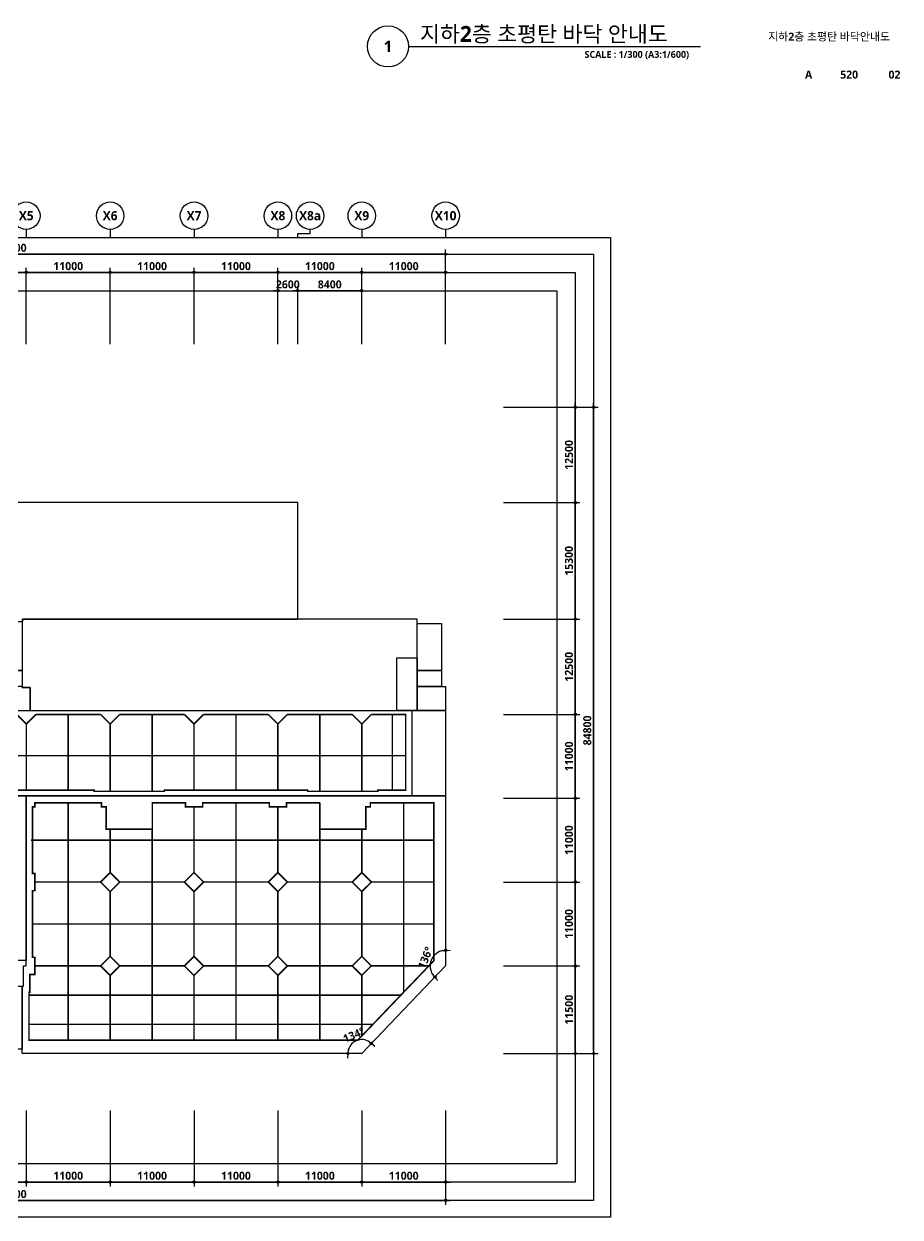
# Model space of a CAD drawing. Header units: millimetres. Extents: x -5354 to 997967, y -1313401 to 249081.
# Drawn here: x 110773 to 225690, y -1106397 to -949804 of the extents above; entities that cross this region are included whole.
import ezdxf
from ezdxf.enums import TextEntityAlignment as Align

# ---------------------------------------------------------------- set-up
doc = ezdxf.new("R2010")
doc.units = ezdxf.units.MM
doc.header["$LTSCALE"] = 300
doc.header["$MEASUREMENT"] = 0
doc.header["$PDSIZE"] = -10
doc.linetypes.add('HIDDEN', pattern=[0.375, 0.25, -0.125])
doc.layers.get('0').update_dxf_attribs({"linetype": 'CONTINUOUS'})
doc.layers.get('Defpoints').update_dxf_attribs({"color": 153, "linetype": 'CONTINUOUS'})
for name, color, linetype in [('A-ANNO-TEXT1', 7, 'CONTINUOUS'), ('A-ANNO-TITL', 7, 'CONTINUOUS'), ('A-ST-AXIS-BUB', 7, 'CONTINUOUS'), ('A-ST-AXIS-DIM', 7, 'CONTINUOUS'), ('AA-XXXX-TXT1', 2, 'CONTINUOUS'), ('SAWCUT', 20, 'HIDDEN')]:
    doc.layers.add(name, color=color, linetype=linetype)
doc.layers.add('Defpoint', color=161, linetype='CONTINUOUS', plot=False)
doc.layers.add('면적', color=210, linetype='CONTINUOUS', plot=False)
doc.styles.add('SH_대대리576', font='')
doc.styles.get('SH_대대리576').set_extended_font_data('NanumGothic', bold=True)
doc.dimstyles.new('SHP 600', dxfattribs={"dimscale": 300, "dimtxt": 3.5, "dimasz": 1, "dimexe": 2, "dimexo": 2, "dimgap": 1, "dimtad": 1, "dimdec": 0, "dimzin": 0, "dimdsep": 46, "dimtxsty": 'SH_대대리576', "dimblk": 'DIMDOT', "dimcen": 0.09, "dimclrt": 3, "dimadec": 0, "dimazin": 1, "dimtfac": 1, "dimtdec": 0, "dimtix": 1, "dimtmove": 2, "dimatfit": 0, "dimldrblk": 'DIMDOT', "dimfxl": 1, "dimtolj": 1, "dimtzin": 0, "dimarcsym": 0})

# ---------------------------------------------------------------- blocks, each defined once
blk = doc.blocks.new('*U20')
at = {"layer": 'A-ANNO-TITL'}
blk.add_line((0, 0), (6382, 0), dxfattribs=at)
blk.add_circle((-450, 0), 450, dxfattribs=at)
at = {"layer": 'AA-XXXX-TXT1', "style": 'SH_대대리576'}
blk.add_attdef('DWG.TITLE', (250, 100), '', height=350, dxfattribs=at)
at = {"layer": 'AA-XXXX-TXT1', "color": 7, "style": 'SH_대대리576'}
blk.add_attdef('NO1', text='', height=300, dxfattribs=at).set_placement((-450, 0), align=Align.MIDDLE)
at = {"layer": 'AA-XXXX-TXT1', "style": 'SH_대대리576'}
blk.add_attdef('SCALE', text='', height=150, dxfattribs=at).set_placement((6132, -100), align=Align.TOP_RIGHT)
blk = doc.blocks.new('DIMDOT')
at = {"color": 0}
blk.add_line((-2, 0), (2, 0), dxfattribs=at)
for radius in [0.5, 0.25]:
    blk.add_circle((0, 0), radius, dxfattribs=at)
blk = doc.blocks.new('*D839')
at = {"layer": 'A-ST-AXIS-DIM', "color": 0, "lineweight": -2, "transparency": 16777216}
for p, q in [((51487, -991826), (51487, -979426)), ((165787, -980026), (51787, -980026)), ((166087, -991826), (166087, -979426))]:
    blk.add_line(p, q, dxfattribs=at)
at = {"layer": 'Defpoints', "color": 0, "transparency": 16777216}
for p in [(51487, -980026), (51487, -992426), (166087, -992426)]:
    blk.add_point(p, dxfattribs=at)
at = {"layer": 'A-ST-AXIS-DIM', "color": 0, "lineweight": -2, "transparency": 16777216, "xscale": 300, "yscale": 300, "zscale": 300, "rotation": 180}
blk.add_blockref('DIMDOT', (51487, -980026), dxfattribs=at)
at = {"layer": 'A-ST-AXIS-DIM', "color": 0, "lineweight": -2, "transparency": 16777216, "xscale": 300, "yscale": 300, "zscale": 300}
blk.add_blockref('DIMDOT', (166087, -980026), dxfattribs=at)
at = {"layer": 'A-ST-AXIS-DIM', "color": 3, "transparency": 16777216, "insert": (108787, -979201), "char_height": 1050, "attachment_point": 5, "style": 'SH_대대리576'}
blk.add_mtext('\\A1;114600', dxfattribs=at)
blk = doc.blocks.new('*D843')
at = {"layer": 'A-ST-AXIS-DIM', "color": 0, "lineweight": -2, "transparency": 16777216}
for p, q in [((100087, -991826), (100087, -981826)), ((111087, -991826), (111087, -981826)), ((110787, -982426), (100387, -982426))]:
    blk.add_line(p, q, dxfattribs=at)
at = {"layer": 'Defpoints', "color": 0, "transparency": 16777216}
for p in [(100087, -982426), (100087, -992426), (111087, -992426)]:
    blk.add_point(p, dxfattribs=at)
at = {"layer": 'A-ST-AXIS-DIM', "color": 0, "lineweight": -2, "transparency": 16777216, "xscale": 300, "yscale": 300, "zscale": 300, "rotation": 180}
blk.add_blockref('DIMDOT', (100087, -982426), dxfattribs=at)
at = {"layer": 'A-ST-AXIS-DIM', "color": 0, "lineweight": -2, "transparency": 16777216, "xscale": 300, "yscale": 300, "zscale": 300}
blk.add_blockref('DIMDOT', (111087, -982426), dxfattribs=at)
at = {"layer": 'A-ST-AXIS-DIM', "color": 3, "transparency": 16777216, "insert": (105587, -981601), "char_height": 1050, "attachment_point": 5, "style": 'SH_대대리576'}
blk.add_mtext('\\A1;11000', dxfattribs=at)
blk = doc.blocks.new('*D844')
at = {"layer": 'A-ST-AXIS-DIM', "color": 0, "lineweight": -2, "transparency": 16777216}
for p, q in [((111087, -991826), (111087, -981826)), ((122087, -991826), (122087, -981826)), ((121787, -982426), (111387, -982426))]:
    blk.add_line(p, q, dxfattribs=at)
at = {"layer": 'Defpoints', "color": 0, "transparency": 16777216}
for p in [(111087, -982426), (111087, -992426), (122087, -992426)]:
    blk.add_point(p, dxfattribs=at)
at = {"layer": 'A-ST-AXIS-DIM', "color": 0, "lineweight": -2, "transparency": 16777216, "xscale": 300, "yscale": 300, "zscale": 300, "rotation": 180}
blk.add_blockref('DIMDOT', (111087, -982426), dxfattribs=at)
at = {"layer": 'A-ST-AXIS-DIM', "color": 0, "lineweight": -2, "transparency": 16777216, "xscale": 300, "yscale": 300, "zscale": 300}
blk.add_blockref('DIMDOT', (122087, -982426), dxfattribs=at)
at = {"layer": 'A-ST-AXIS-DIM', "color": 3, "transparency": 16777216, "insert": (116587, -981601), "char_height": 1050, "attachment_point": 5, "style": 'SH_대대리576'}
blk.add_mtext('\\A1;11000', dxfattribs=at)
blk = doc.blocks.new('*D845')
at = {"layer": 'A-ST-AXIS-DIM', "color": 0, "lineweight": -2, "transparency": 16777216}
for p, q in [((122087, -991826), (122087, -981826)), ((133087, -991826), (133087, -981826)), ((132787, -982426), (122387, -982426))]:
    blk.add_line(p, q, dxfattribs=at)
at = {"layer": 'Defpoints', "color": 0, "transparency": 16777216}
for p in [(122087, -982426), (122087, -992426), (133087, -992426)]:
    blk.add_point(p, dxfattribs=at)
at = {"layer": 'A-ST-AXIS-DIM', "color": 0, "lineweight": -2, "transparency": 16777216, "xscale": 300, "yscale": 300, "zscale": 300, "rotation": 180}
blk.add_blockref('DIMDOT', (122087, -982426), dxfattribs=at)
at = {"layer": 'A-ST-AXIS-DIM', "color": 0, "lineweight": -2, "transparency": 16777216, "xscale": 300, "yscale": 300, "zscale": 300}
blk.add_blockref('DIMDOT', (133087, -982426), dxfattribs=at)
at = {"layer": 'A-ST-AXIS-DIM', "color": 3, "transparency": 16777216, "insert": (127587, -981601), "char_height": 1050, "attachment_point": 5, "style": 'SH_대대리576'}
blk.add_mtext('\\A1;11000', dxfattribs=at)
blk = doc.blocks.new('*D846')
at = {"layer": 'A-ST-AXIS-DIM', "color": 0, "lineweight": -2, "transparency": 16777216}
for p, q in [((133087, -991826), (133087, -981826)), ((144087, -991826), (144087, -981826)), ((143787, -982426), (133387, -982426))]:
    blk.add_line(p, q, dxfattribs=at)
at = {"layer": 'Defpoints', "color": 0, "transparency": 16777216}
for p in [(133087, -982426), (133087, -992426), (144087, -992426)]:
    blk.add_point(p, dxfattribs=at)
at = {"layer": 'A-ST-AXIS-DIM', "color": 0, "lineweight": -2, "transparency": 16777216, "xscale": 300, "yscale": 300, "zscale": 300, "rotation": 180}
blk.add_blockref('DIMDOT', (133087, -982426), dxfattribs=at)
at = {"layer": 'A-ST-AXIS-DIM', "color": 0, "lineweight": -2, "transparency": 16777216, "xscale": 300, "yscale": 300, "zscale": 300}
blk.add_blockref('DIMDOT', (144087, -982426), dxfattribs=at)
at = {"layer": 'A-ST-AXIS-DIM', "color": 3, "transparency": 16777216, "insert": (138587, -981601), "char_height": 1050, "attachment_point": 5, "style": 'SH_대대리576'}
blk.add_mtext('\\A1;11000', dxfattribs=at)
blk = doc.blocks.new('*D847')
at = {"layer": 'A-ST-AXIS-DIM', "color": 0, "lineweight": -2, "transparency": 16777216}
for p, q in [((144087, -991826), (144087, -981826)), ((155087, -991826), (155087, -981826)), ((154787, -982426), (144387, -982426))]:
    blk.add_line(p, q, dxfattribs=at)
at = {"layer": 'Defpoints', "color": 0, "transparency": 16777216}
for p in [(144087, -982426), (144087, -992426), (155087, -992426)]:
    blk.add_point(p, dxfattribs=at)
at = {"layer": 'A-ST-AXIS-DIM', "color": 0, "lineweight": -2, "transparency": 16777216, "xscale": 300, "yscale": 300, "zscale": 300, "rotation": 180}
blk.add_blockref('DIMDOT', (144087, -982426), dxfattribs=at)
at = {"layer": 'A-ST-AXIS-DIM', "color": 0, "lineweight": -2, "transparency": 16777216, "xscale": 300, "yscale": 300, "zscale": 300}
blk.add_blockref('DIMDOT', (155087, -982426), dxfattribs=at)
at = {"layer": 'A-ST-AXIS-DIM', "color": 3, "transparency": 16777216, "insert": (149587, -981601), "char_height": 1050, "attachment_point": 5, "style": 'SH_대대리576'}
blk.add_mtext('\\A1;11000', dxfattribs=at)
blk = doc.blocks.new('*D848')
at = {"layer": 'A-ST-AXIS-DIM', "color": 0, "lineweight": -2, "transparency": 16777216}
for p, q in [((155087, -991826), (155087, -981826)), ((166087, -991826), (166087, -981826)), ((165787, -982426), (155387, -982426))]:
    blk.add_line(p, q, dxfattribs=at)
at = {"layer": 'Defpoints', "color": 0, "transparency": 16777216}
for p in [(155087, -982426), (155087, -992426), (166087, -992426)]:
    blk.add_point(p, dxfattribs=at)
at = {"layer": 'A-ST-AXIS-DIM', "color": 0, "lineweight": -2, "transparency": 16777216, "xscale": 300, "yscale": 300, "zscale": 300, "rotation": 180}
blk.add_blockref('DIMDOT', (155087, -982426), dxfattribs=at)
at = {"layer": 'A-ST-AXIS-DIM', "color": 0, "lineweight": -2, "transparency": 16777216, "xscale": 300, "yscale": 300, "zscale": 300}
blk.add_blockref('DIMDOT', (166087, -982426), dxfattribs=at)
at = {"layer": 'A-ST-AXIS-DIM', "color": 3, "transparency": 16777216, "insert": (160587, -981601), "char_height": 1050, "attachment_point": 5, "style": 'SH_대대리576'}
blk.add_mtext('\\A1;11000', dxfattribs=at)
blk = doc.blocks.new('A-ST-AXIS-BUB-1')
at = {"layer": 'A-ST-AXIS-BUB'}
blk.add_line((0, 350), (0, 0), dxfattribs=at)
blk.add_circle((0, 950), 600, dxfattribs=at)
blk = doc.blocks.new('*D850')
at = {"layer": 'A-ST-AXIS-DIM', "color": 0, "lineweight": -2, "transparency": 16777216}
for p, q in [((173687, -1000126), (183687, -1000126)), ((183087, -1012326), (183087, -1000426)), ((173687, -1012626), (183687, -1012626))]:
    blk.add_line(p, q, dxfattribs=at)
at = {"layer": 'Defpoints', "color": 0, "transparency": 16777216}
for p in [(173087, -1000126), (183087, -1000126), (173087, -1012626)]:
    blk.add_point(p, dxfattribs=at)
at = {"layer": 'A-ST-AXIS-DIM', "color": 0, "lineweight": -2, "transparency": 16777216, "xscale": 300, "yscale": 300, "zscale": 300}
for p, rotation in [((183087, -1000126), 90), ((183087, -1012626), 270)]:
    blk.add_blockref('DIMDOT', p, dxfattribs=dict(at, rotation=rotation))
at = {"layer": 'A-ST-AXIS-DIM', "color": 3, "transparency": 16777216, "insert": (182262, -1006376), "char_height": 1050, "attachment_point": 5, "rotation": 90, "style": 'SH_대대리576'}
blk.add_mtext('\\A1;12500', dxfattribs=at)
blk = doc.blocks.new('*D851')
at = {"layer": 'A-ST-AXIS-DIM', "color": 0, "lineweight": -2, "transparency": 16777216}
for p, q in [((173687, -1012626), (183687, -1012626)), ((183087, -1027626), (183087, -1012926)), ((173687, -1027926), (183687, -1027926))]:
    blk.add_line(p, q, dxfattribs=at)
at = {"layer": 'Defpoints', "color": 0, "transparency": 16777216}
for p in [(173087, -1012626), (183087, -1012626), (173087, -1027926)]:
    blk.add_point(p, dxfattribs=at)
at = {"layer": 'A-ST-AXIS-DIM', "color": 0, "lineweight": -2, "transparency": 16777216, "xscale": 300, "yscale": 300, "zscale": 300}
for p, rotation in [((183087, -1012626), 90), ((183087, -1027926), 270)]:
    blk.add_blockref('DIMDOT', p, dxfattribs=dict(at, rotation=rotation))
at = {"layer": 'A-ST-AXIS-DIM', "color": 3, "transparency": 16777216, "insert": (182262, -1020276), "char_height": 1050, "attachment_point": 5, "rotation": 90, "style": 'SH_대대리576'}
blk.add_mtext('\\A1;15300', dxfattribs=at)
blk = doc.blocks.new('*D852')
at = {"layer": 'A-ST-AXIS-DIM', "color": 0, "lineweight": -2, "transparency": 16777216}
for p, q in [((173687, -1027926), (183687, -1027926)), ((183087, -1040126), (183087, -1028226)), ((173687, -1040426), (183687, -1040426))]:
    blk.add_line(p, q, dxfattribs=at)
at = {"layer": 'Defpoints', "color": 0, "transparency": 16777216}
for p in [(173087, -1027926), (183087, -1027926), (173087, -1040426)]:
    blk.add_point(p, dxfattribs=at)
at = {"layer": 'A-ST-AXIS-DIM', "color": 0, "lineweight": -2, "transparency": 16777216, "xscale": 300, "yscale": 300, "zscale": 300}
for p, rotation in [((183087, -1027926), 90), ((183087, -1040426), 270)]:
    blk.add_blockref('DIMDOT', p, dxfattribs=dict(at, rotation=rotation))
at = {"layer": 'A-ST-AXIS-DIM', "color": 3, "transparency": 16777216, "insert": (182262, -1034176), "char_height": 1050, "attachment_point": 5, "rotation": 90, "style": 'SH_대대리576'}
blk.add_mtext('\\A1;12500', dxfattribs=at)
blk = doc.blocks.new('*D853')
at = {"layer": 'A-ST-AXIS-DIM', "color": 0, "lineweight": -2, "transparency": 16777216}
for p, q in [((173687, -1040426), (183687, -1040426)), ((183087, -1051126), (183087, -1040726)), ((173687, -1051426), (183687, -1051426))]:
    blk.add_line(p, q, dxfattribs=at)
at = {"layer": 'Defpoints', "color": 0, "transparency": 16777216}
for p in [(173087, -1040426), (183087, -1040426), (173087, -1051426)]:
    blk.add_point(p, dxfattribs=at)
at = {"layer": 'A-ST-AXIS-DIM', "color": 0, "lineweight": -2, "transparency": 16777216, "xscale": 300, "yscale": 300, "zscale": 300}
for p, rotation in [((183087, -1040426), 90), ((183087, -1051426), 270)]:
    blk.add_blockref('DIMDOT', p, dxfattribs=dict(at, rotation=rotation))
at = {"layer": 'A-ST-AXIS-DIM', "color": 3, "transparency": 16777216, "insert": (182262, -1045926), "char_height": 1050, "attachment_point": 5, "rotation": 90, "style": 'SH_대대리576'}
blk.add_mtext('\\A1;11000', dxfattribs=at)
blk = doc.blocks.new('*D854')
at = {"layer": 'A-ST-AXIS-DIM', "color": 0, "lineweight": -2, "transparency": 16777216}
for p, q in [((173687, -1051426), (183687, -1051426)), ((183087, -1062126), (183087, -1051726)), ((173687, -1062426), (183687, -1062426))]:
    blk.add_line(p, q, dxfattribs=at)
at = {"layer": 'Defpoints', "color": 0, "transparency": 16777216}
for p in [(173087, -1051426), (183087, -1051426), (173087, -1062426)]:
    blk.add_point(p, dxfattribs=at)
at = {"layer": 'A-ST-AXIS-DIM', "color": 0, "lineweight": -2, "transparency": 16777216, "xscale": 300, "yscale": 300, "zscale": 300}
for p, rotation in [((183087, -1051426), 90), ((183087, -1062426), 270)]:
    blk.add_blockref('DIMDOT', p, dxfattribs=dict(at, rotation=rotation))
at = {"layer": 'A-ST-AXIS-DIM', "color": 3, "transparency": 16777216, "insert": (182262, -1056926), "char_height": 1050, "attachment_point": 5, "rotation": 90, "style": 'SH_대대리576'}
blk.add_mtext('\\A1;11000', dxfattribs=at)
blk = doc.blocks.new('*D855')
at = {"layer": 'A-ST-AXIS-DIM', "color": 0, "lineweight": -2, "transparency": 16777216}
for p, q in [((173687, -1062426), (183687, -1062426)), ((183087, -1073126), (183087, -1062726)), ((173687, -1073426), (183687, -1073426))]:
    blk.add_line(p, q, dxfattribs=at)
at = {"layer": 'Defpoints', "color": 0, "transparency": 16777216}
for p in [(173087, -1062426), (183087, -1062426), (173087, -1073426)]:
    blk.add_point(p, dxfattribs=at)
at = {"layer": 'A-ST-AXIS-DIM', "color": 0, "lineweight": -2, "transparency": 16777216, "xscale": 300, "yscale": 300, "zscale": 300}
for p, rotation in [((183087, -1062426), 90), ((183087, -1073426), 270)]:
    blk.add_blockref('DIMDOT', p, dxfattribs=dict(at, rotation=rotation))
at = {"layer": 'A-ST-AXIS-DIM', "color": 3, "transparency": 16777216, "insert": (182262, -1067926), "char_height": 1050, "attachment_point": 5, "rotation": 90, "style": 'SH_대대리576'}
blk.add_mtext('\\A1;11000', dxfattribs=at)
blk = doc.blocks.new('*D856')
at = {"layer": 'A-ST-AXIS-DIM', "color": 0, "lineweight": -2, "transparency": 16777216}
for p, q in [((173687, -1073426), (183687, -1073426)), ((183087, -1084626), (183087, -1073726)), ((173687, -1084926), (183687, -1084926))]:
    blk.add_line(p, q, dxfattribs=at)
at = {"layer": 'Defpoints', "color": 0, "transparency": 16777216}
for p in [(173087, -1073426), (183087, -1073426), (173087, -1084926)]:
    blk.add_point(p, dxfattribs=at)
at = {"layer": 'A-ST-AXIS-DIM', "color": 0, "lineweight": -2, "transparency": 16777216, "xscale": 300, "yscale": 300, "zscale": 300}
for p, rotation in [((183087, -1073426), 90), ((183087, -1084926), 270)]:
    blk.add_blockref('DIMDOT', p, dxfattribs=dict(at, rotation=rotation))
at = {"layer": 'A-ST-AXIS-DIM', "color": 3, "transparency": 16777216, "insert": (182262, -1079176), "char_height": 1050, "attachment_point": 5, "rotation": 90, "style": 'SH_대대리576'}
blk.add_mtext('\\A1;11500', dxfattribs=at)
blk = doc.blocks.new('*D857')
at = {"layer": 'A-ST-AXIS-DIM', "color": 0, "lineweight": -2, "transparency": 16777216}
for p, q in [((173687, -1000126), (186087, -1000126)), ((185487, -1084626), (185487, -1000426)), ((173687, -1084926), (186087, -1084926))]:
    blk.add_line(p, q, dxfattribs=at)
at = {"layer": 'Defpoints', "color": 0, "transparency": 16777216}
for p in [(173087, -1000126), (185487, -1000126), (173087, -1084926)]:
    blk.add_point(p, dxfattribs=at)
at = {"layer": 'A-ST-AXIS-DIM', "color": 0, "lineweight": -2, "transparency": 16777216, "xscale": 300, "yscale": 300, "zscale": 300}
for p, rotation in [((185487, -1000126), 90), ((185487, -1084926), 270)]:
    blk.add_blockref('DIMDOT', p, dxfattribs=dict(at, rotation=rotation))
at = {"layer": 'A-ST-AXIS-DIM', "color": 3, "transparency": 16777216, "insert": (184662, -1042526), "char_height": 1050, "attachment_point": 5, "rotation": 90, "style": 'SH_대대리576'}
blk.add_mtext('\\A1;84800', dxfattribs=at)
blk = doc.blocks.new('*D862')
at = {"layer": 'A-ST-AXIS-DIM', "color": 0, "lineweight": -2, "transparency": 16777216}
for p, q in [((100087, -1092397), (100087, -1102397)), ((111087, -1092397), (111087, -1102397)), ((100387, -1101797), (110787, -1101797))]:
    blk.add_line(p, q, dxfattribs=at)
at = {"layer": 'Defpoints', "color": 0, "transparency": 16777216}
for p in [(100087, -1091797), (111087, -1091797), (111087, -1101797)]:
    blk.add_point(p, dxfattribs=at)
at = {"layer": 'A-ST-AXIS-DIM', "color": 0, "lineweight": -2, "transparency": 16777216, "xscale": 300, "yscale": 300, "zscale": 300, "rotation": 180}
blk.add_blockref('DIMDOT', (100087, -1101797), dxfattribs=at)
at = {"layer": 'A-ST-AXIS-DIM', "color": 0, "lineweight": -2, "transparency": 16777216, "xscale": 300, "yscale": 300, "zscale": 300}
blk.add_blockref('DIMDOT', (111087, -1101797), dxfattribs=at)
at = {"layer": 'A-ST-AXIS-DIM', "color": 3, "transparency": 16777216, "insert": (105587, -1100972), "char_height": 1050, "attachment_point": 5, "style": 'SH_대대리576'}
blk.add_mtext('\\A1;11000', dxfattribs=at)
blk = doc.blocks.new('*D863')
at = {"layer": 'A-ST-AXIS-DIM', "color": 0, "lineweight": -2, "transparency": 16777216}
for p, q in [((111087, -1092397), (111087, -1102397)), ((122087, -1092397), (122087, -1102397)), ((111387, -1101797), (121787, -1101797))]:
    blk.add_line(p, q, dxfattribs=at)
at = {"layer": 'Defpoints', "color": 0, "transparency": 16777216}
for p in [(111087, -1091797), (122087, -1091797), (122087, -1101797)]:
    blk.add_point(p, dxfattribs=at)
at = {"layer": 'A-ST-AXIS-DIM', "color": 0, "lineweight": -2, "transparency": 16777216, "xscale": 300, "yscale": 300, "zscale": 300, "rotation": 180}
blk.add_blockref('DIMDOT', (111087, -1101797), dxfattribs=at)
at = {"layer": 'A-ST-AXIS-DIM', "color": 0, "lineweight": -2, "transparency": 16777216, "xscale": 300, "yscale": 300, "zscale": 300}
blk.add_blockref('DIMDOT', (122087, -1101797), dxfattribs=at)
at = {"layer": 'A-ST-AXIS-DIM', "color": 3, "transparency": 16777216, "insert": (116587, -1100972), "char_height": 1050, "attachment_point": 5, "style": 'SH_대대리576'}
blk.add_mtext('\\A1;11000', dxfattribs=at)
blk = doc.blocks.new('*D864')
at = {"layer": 'A-ST-AXIS-DIM', "color": 0, "lineweight": -2, "transparency": 16777216}
for p, q in [((122087, -1092397), (122087, -1102397)), ((133087, -1092397), (133087, -1102397)), ((122387, -1101797), (132787, -1101797))]:
    blk.add_line(p, q, dxfattribs=at)
at = {"layer": 'Defpoints', "color": 0, "transparency": 16777216}
for p in [(122087, -1091797), (133087, -1091797), (133087, -1101797)]:
    blk.add_point(p, dxfattribs=at)
at = {"layer": 'A-ST-AXIS-DIM', "color": 0, "lineweight": -2, "transparency": 16777216, "xscale": 300, "yscale": 300, "zscale": 300, "rotation": 180}
blk.add_blockref('DIMDOT', (122087, -1101797), dxfattribs=at)
at = {"layer": 'A-ST-AXIS-DIM', "color": 0, "lineweight": -2, "transparency": 16777216, "xscale": 300, "yscale": 300, "zscale": 300}
blk.add_blockref('DIMDOT', (133087, -1101797), dxfattribs=at)
at = {"layer": 'A-ST-AXIS-DIM', "color": 3, "transparency": 16777216, "insert": (127587, -1100972), "char_height": 1050, "attachment_point": 5, "style": 'SH_대대리576'}
blk.add_mtext('\\A1;11000', dxfattribs=at)
blk = doc.blocks.new('*D865')
at = {"layer": 'A-ST-AXIS-DIM', "color": 0, "lineweight": -2, "transparency": 16777216}
for p, q in [((133087, -1092397), (133087, -1102397)), ((144087, -1092397), (144087, -1102397)), ((133387, -1101797), (143787, -1101797))]:
    blk.add_line(p, q, dxfattribs=at)
at = {"layer": 'Defpoints', "color": 0, "transparency": 16777216}
for p in [(133087, -1091797), (144087, -1091797), (144087, -1101797)]:
    blk.add_point(p, dxfattribs=at)
at = {"layer": 'A-ST-AXIS-DIM', "color": 0, "lineweight": -2, "transparency": 16777216, "xscale": 300, "yscale": 300, "zscale": 300, "rotation": 180}
blk.add_blockref('DIMDOT', (133087, -1101797), dxfattribs=at)
at = {"layer": 'A-ST-AXIS-DIM', "color": 0, "lineweight": -2, "transparency": 16777216, "xscale": 300, "yscale": 300, "zscale": 300}
blk.add_blockref('DIMDOT', (144087, -1101797), dxfattribs=at)
at = {"layer": 'A-ST-AXIS-DIM', "color": 3, "transparency": 16777216, "insert": (138587, -1100972), "char_height": 1050, "attachment_point": 5, "style": 'SH_대대리576'}
blk.add_mtext('\\A1;11000', dxfattribs=at)
blk = doc.blocks.new('*D866')
at = {"layer": 'A-ST-AXIS-DIM', "color": 0, "lineweight": -2, "transparency": 16777216}
for p, q in [((144087, -1092397), (144087, -1102397)), ((155087, -1092397), (155087, -1102397)), ((144387, -1101797), (154787, -1101797))]:
    blk.add_line(p, q, dxfattribs=at)
at = {"layer": 'Defpoints', "color": 0, "transparency": 16777216}
for p in [(144087, -1091797), (155087, -1091797), (155087, -1101797)]:
    blk.add_point(p, dxfattribs=at)
at = {"layer": 'A-ST-AXIS-DIM', "color": 0, "lineweight": -2, "transparency": 16777216, "xscale": 300, "yscale": 300, "zscale": 300, "rotation": 180}
blk.add_blockref('DIMDOT', (144087, -1101797), dxfattribs=at)
at = {"layer": 'A-ST-AXIS-DIM', "color": 0, "lineweight": -2, "transparency": 16777216, "xscale": 300, "yscale": 300, "zscale": 300}
blk.add_blockref('DIMDOT', (155087, -1101797), dxfattribs=at)
at = {"layer": 'A-ST-AXIS-DIM', "color": 3, "transparency": 16777216, "insert": (149587, -1100972), "char_height": 1050, "attachment_point": 5, "style": 'SH_대대리576'}
blk.add_mtext('\\A1;11000', dxfattribs=at)
blk = doc.blocks.new('*D867')
at = {"layer": 'A-ST-AXIS-DIM', "color": 0, "lineweight": -2, "transparency": 16777216}
for p, q in [((155087, -1092397), (155087, -1102397)), ((166087, -1092397), (166087, -1102397)), ((155387, -1101797), (165787, -1101797))]:
    blk.add_line(p, q, dxfattribs=at)
at = {"layer": 'Defpoints', "color": 0, "transparency": 16777216}
for p in [(155087, -1091797), (166087, -1091797), (166087, -1101797)]:
    blk.add_point(p, dxfattribs=at)
at = {"layer": 'A-ST-AXIS-DIM', "color": 0, "lineweight": -2, "transparency": 16777216, "xscale": 300, "yscale": 300, "zscale": 300, "rotation": 180}
blk.add_blockref('DIMDOT', (155087, -1101797), dxfattribs=at)
at = {"layer": 'A-ST-AXIS-DIM', "color": 0, "lineweight": -2, "transparency": 16777216, "xscale": 300, "yscale": 300, "zscale": 300}
blk.add_blockref('DIMDOT', (166087, -1101797), dxfattribs=at)
at = {"layer": 'A-ST-AXIS-DIM', "color": 3, "transparency": 16777216, "insert": (160587, -1100972), "char_height": 1050, "attachment_point": 5, "style": 'SH_대대리576'}
blk.add_mtext('\\A1;11000', dxfattribs=at)
blk = doc.blocks.new('*D868')
at = {"layer": 'A-ST-AXIS-DIM', "color": 0, "lineweight": -2, "transparency": 16777216}
blk.add_arc((155087, -1084926), 1829, 55.67995, 170.59308, dxfattribs=at)
at = {"layer": 'Defpoints', "color": 0, "transparency": 16777216}
for p in [(166087, -1073426), (155060, -1083097), (144087, -1084926, 103000), (155087, -1084926), (155087, -1084926)]:
    blk.add_point(p, dxfattribs=at)
at = {"layer": 'A-ST-AXIS-DIM', "color": 0, "lineweight": -2, "transparency": 16777216, "xscale": 300, "yscale": 300, "zscale": 300}
for p, rotation in [((156352, -1083604), 320.9764875871192), ((153258, -1084926), 265.2965424328991)]:
    blk.add_blockref('DIMDOT', p, dxfattribs=dict(at, rotation=rotation))
at = {"layer": 'A-ST-AXIS-DIM', "color": 3, "transparency": 16777216, "insert": (154044, -1082485), "char_height": 1050, "attachment_point": 5, "rotation": 23.13652, "style": 'SH_대대리576'}
blk.add_mtext('\\A1;134°', dxfattribs=at)
blk = doc.blocks.new('*D869')
at = {"layer": 'A-ST-AXIS-DIM', "color": 0, "lineweight": -2, "transparency": 16777216}
blk.add_arc((166087, -1073426), 2037, 98.44788, 217.82515, dxfattribs=at)
at = {"layer": 'Defpoints', "color": 0, "transparency": 16777216}
for p in [(166087, -1051126), (164637, -1071997), (166087, -1073426), (166087, -1073426), (155087, -1084926, 103000)]:
    blk.add_point(p, dxfattribs=at)
at = {"layer": 'A-ST-AXIS-DIM', "color": 0, "lineweight": -2, "transparency": 16777216, "xscale": 300, "yscale": 300, "zscale": 300}
for p, rotation in [((166087, -1071389), 4.223939572343697), ((164679, -1074898), 312.0490904476741)]:
    blk.add_blockref('DIMDOT', p, dxfattribs=dict(at, rotation=rotation))
at = {"layer": 'A-ST-AXIS-DIM', "color": 3, "transparency": 16777216, "insert": (163431, -1072360), "char_height": 1050, "attachment_point": 5, "rotation": 68.13652, "style": 'SH_대대리576'}
blk.add_mtext('\\A1;136°', dxfattribs=at)
blk = doc.blocks.new('*D870')
at = {"layer": 'A-ST-AXIS-DIM', "color": 0, "lineweight": -2, "transparency": 16777216}
for p, q in [((51487, -1092397), (51487, -1104797)), ((166087, -1092397), (166087, -1104797)), ((51787, -1104197), (165787, -1104197))]:
    blk.add_line(p, q, dxfattribs=at)
at = {"layer": 'Defpoints', "color": 0, "transparency": 16777216}
for p in [(51487, -1091797), (166087, -1091797), (166087, -1104197)]:
    blk.add_point(p, dxfattribs=at)
at = {"layer": 'A-ST-AXIS-DIM', "color": 0, "lineweight": -2, "transparency": 16777216, "xscale": 300, "yscale": 300, "zscale": 300, "rotation": 180}
blk.add_blockref('DIMDOT', (51487, -1104197), dxfattribs=at)
at = {"layer": 'A-ST-AXIS-DIM', "color": 0, "lineweight": -2, "transparency": 16777216, "xscale": 300, "yscale": 300, "zscale": 300}
blk.add_blockref('DIMDOT', (166087, -1104197), dxfattribs=at)
at = {"layer": 'A-ST-AXIS-DIM', "color": 3, "transparency": 16777216, "insert": (108787, -1103372), "char_height": 1050, "attachment_point": 5, "style": 'SH_대대리576'}
blk.add_mtext('\\A1;114600', dxfattribs=at)
blk = doc.blocks.new('*D936')
at = {"layer": 'A-ST-AXIS-DIM', "color": 0, "lineweight": -2, "transparency": 16777216}
for p, q in [((143787, -984826), (143487, -984826)), ((144087, -991826), (144087, -984226)), ((144087, -984826), (146687, -984826)), ((146687, -991826), (146687, -984226)), ((146987, -984826), (147287, -984826))]:
    blk.add_line(p, q, dxfattribs=at)
at = {"layer": 'Defpoints', "color": 0, "transparency": 16777216}
for p in [(146687, -984826), (144087, -992426), (146687, -992426)]:
    blk.add_point(p, dxfattribs=at)
at = {"layer": 'A-ST-AXIS-DIM', "color": 0, "lineweight": -2, "transparency": 16777216, "xscale": 300, "yscale": 300, "zscale": 300}
blk.add_blockref('DIMDOT', (144087, -984826), dxfattribs=at)
at = {"layer": 'A-ST-AXIS-DIM', "color": 0, "lineweight": -2, "transparency": 16777216, "xscale": 300, "yscale": 300, "zscale": 300, "rotation": 180}
blk.add_blockref('DIMDOT', (146687, -984826), dxfattribs=at)
at = {"layer": 'A-ST-AXIS-DIM', "color": 3, "transparency": 16777216, "insert": (145387, -984001), "char_height": 1050, "attachment_point": 5, "style": 'SH_대대리576'}
blk.add_mtext('\\A1;2600', dxfattribs=at)
blk = doc.blocks.new('*D937')
at = {"layer": 'A-ST-AXIS-DIM', "color": 0, "lineweight": -2, "transparency": 16777216}
for p, q in [((146687, -991826), (146687, -984226)), ((154787, -984826), (146987, -984826)), ((155087, -991826), (155087, -984226))]:
    blk.add_line(p, q, dxfattribs=at)
at = {"layer": 'Defpoints', "color": 0, "transparency": 16777216}
for p in [(146687, -984826), (146687, -992426), (155087, -992426)]:
    blk.add_point(p, dxfattribs=at)
at = {"layer": 'A-ST-AXIS-DIM', "color": 0, "lineweight": -2, "transparency": 16777216, "xscale": 300, "yscale": 300, "zscale": 300, "rotation": 180}
blk.add_blockref('DIMDOT', (146687, -984826), dxfattribs=at)
at = {"layer": 'A-ST-AXIS-DIM', "color": 0, "lineweight": -2, "transparency": 16777216, "xscale": 300, "yscale": 300, "zscale": 300}
blk.add_blockref('DIMDOT', (155087, -984826), dxfattribs=at)
at = {"layer": 'A-ST-AXIS-DIM', "color": 3, "transparency": 16777216, "insert": (150887, -984001), "char_height": 1050, "attachment_point": 5, "style": 'SH_대대리576'}
blk.add_mtext('\\A1;8400', dxfattribs=at)
blk = doc.blocks.new('G$C67953E58')
at = {"layer": '면적'}
for points in [[(95200, 72300), (54600, 72300), (54600, 84800), (48600, 84800), (0, 84800), (0, 46000), (1300, 46000), (1800, 46000), (13000, 46000), (13000, 40100), (15100, 40100), (15100, 48150), (16150, 48150), (16150, 50250), (16150, 56700), (19350, 56700), (19350, 56700), (19350, 57000), (55850, 57000), (55850, 56700), (55850, 56700), (59100, 56700), (59100, 57000), (95200, 57000)], [(16150, 56700), (19350, 56700), (19350, 50250), (16150, 50250)], [(19350, 56700), (19350, 51920), (22000, 51920), (22000, 45000), (53200, 45000), (53200, 51920), (55850, 51920), (55850, 56700), (55850, 56700), (55850, 57000), (19350, 57000), (19350, 56700)], [(55850, 56700), (59050, 56700), (59050, 50250), (55850, 50250)], [(59100, 57000), (59100, 56700), (59050, 56700), (59050, 48025), (60100, 48025), (60100, 45000), (108200, 45000), (108200, 51920), (110850, 51920), (110850, 56450), (110850, 56450), (110850, 57000)], [(110850, 56450), (114050, 56450), (114050, 50250), (110850, 50250)], [(17570, 42890), (17570, 44250), (19350, 44250), (19350, 51920), (22000, 51920), (22000, 45000), (22000, 45000), (22000, 42890), (19350, 42890), (19350, 42890)], [(53200, 45025), (55850, 45025), (55850, 51920), (53200, 51920)], [(110850, 45025), (108200, 45025), (108200, 51920), (110850, 51920)], [(19350, 48150), (16150, 48150), (16150, 50250), (19350, 50250)], [(55850, 50250), (59050, 50250), (59050, 48150), (55850, 48150)], [(110850, 50250), (114050, 50250), (114050, 48150), (110850, 48150)], [(15100, 48150), (19350, 48150), (19350, 45000), (17570, 45000), (17570, 42890), (19350, 42890), (19350, 39090), (15100, 39090)], [(55850, 48150), (55850, 45025), (60100, 45025), (60100, 48025), (59050, 48025), (59050, 48150)], [(110850, 48150), (114600, 48150), (114600, 45025), (110850, 45025)], [(0, 40100), (0, 34000), (5100, 34000), (5100, 40100), (13000, 40100), (13000, 46000), (1800, 46000), (1800, 40100)], [(17570, 45000), (19350, 45000), (19350, 44250), (17570, 44250)], [(19350, 33800), (19350, 42890), (22000, 42890), (22000, 45000), (53200, 45000), (53200, 45025), (60100, 45025), (60100, 45000), (108200, 45000), (108200, 45025), (114600, 45025), (114600, 33800)], [(110200, 45025), (114600, 45025), (114600, 33800), (110200, 33800)], [(5100, 40100), (15100, 40100), (15100, 37200), (5100, 37200)], [(15100, 39090), (19350, 39090), (19350, 33800), (15100, 33800)], [(0, 34000), (0, 21700), (5100, 21700), (5100, 20400), (7300, 20400), (7300, 37200), (5100, 37200), (5100, 34000), (0, 34000)], [(7700, 17200), (7700, 20200), (7300, 20200), (7300, 37200), (15100, 37200), (15100, 17200)], [(15100, 33800), (59600, 33800), (59600, 12200), (58300, 12200), (58300, 8850), (55850, 8850), (55850, 0), (19350, 0), (19350, 10950), (15600, 10950), (15600, 11500), (15100, 11500)], [(59600, 33800), (114600, 33800), (114600, 11500), (103600, 0), (59050, 0), (59050, 8850), (59225, 8850), (59225, 11500), (59600, 11500)], [(7700, 17200), (15100, 17200), (15100, 11600), (7700, 11600), (7700, 17200)], [(58300, 8850), (59225, 8850), (59225, 11500), (59600, 11500), (59600, 12200), (58300, 12200)], [(18400, 10950), (16150, 10950), (16150, 550), (19350, 550), (19350, 6750), (18400, 6750)], [(59050, 550), (55850, 550), (55850, 8850), (59050, 8850)]]:
    blk.add_lwpolyline(points, close=True, dxfattribs=at)
blk.add_lwpolyline([(54600, 72300), (15600, 72300), (15600, 57000), (16150, 57000), (16150, 56700)], dxfattribs=at)

msp = doc.modelspace()

# ---------------------------------------------------------------- linework, layer by layer
at = {"layer": 'A-ST-AXIS-BUB'}
msp.add_lwpolyline([(146687.2, -977825.9), (146687.2, -977300.9), (148310.1, -977300.9), (148310.1, -976775.9)], dxfattribs=at)
msp.add_circle((148310.1, -974975.9), 1800, dxfattribs=at)
at = {"layer": 'Defpoint'}
for points in [[(187687.2, -1106397.4), (16487.2, -1106397.4), (16487.2, -977825.9), (187687.2, -977825.9)], [(185487.2, -1104197.4), (18687.2, -1104197.4), (18687.2, -980025.9), (185487.2, -980025.9)], [(183087.2, -1101797.4), (21087.2, -1101797.4), (21087.2, -982425.9), (183087.2, -982425.9)], [(180687.2, -1099397.4), (23487.2, -1099397.4), (23487.2, -984825.9), (180687.2, -984825.9)]]:
    msp.add_lwpolyline(points, close=True, dxfattribs=at)
at = {"layer": 'SAWCUT', "linetype": 'ByBlock', "ltscale": 5, "const_width": 200, "elevation": 103000}
for points in [[(76831.8, -1040425.9), (74012.2, -1040425.9), (74012.2, -1042560.9), (71687.2, -1042560.9), (71687.2, -1050375.9), (86345.3, -1050375.9), (86345.3, -1050525.9), (99087.2, -1050525.9), (99087.2, -1050375.9), (119987.2, -1050375.9), (119987.2, -1050525.9), (129187.2, -1050525.9), (129187.2, -1050375.9), (147987.2, -1050375.9), (147987.2, -1050525.9), (157187.2, -1050525.9), (157187.2, -1050375.9), (160837.2, -1050375.9), (160837.2, -1040425.9), (156342.6, -1040425.9)], [(120831.8, -1040425.9), (112342.6, -1040425.9)], [(131831.8, -1040425.9), (123342.6, -1040425.9)], [(142831.8, -1040425.9), (134342.6, -1040425.9)], [(153831.8, -1040425.9), (145342.6, -1040425.9)], [(71687.2, -1045835.9), (160837.2, -1045835.9)]]:
    msp.add_lwpolyline(points, dxfattribs=at)
at = {"layer": 'SAWCUT', "linetype": 'ByBlock', "ltscale": 5, "const_width": 200}
for points in [[(109831.8, -1040425.9), (111087.2, -1041681.4), (112342.6, -1040425.9)], [(116587.2, -1040425.9), (116587.2, -1050375.9)], [(120831.8, -1040425.9), (122087.2, -1041681.4), (123342.6, -1040425.9)], [(127587.2, -1040425.9), (127587.2, -1050525.9)], [(131831.8, -1040425.9), (133087.2, -1041681.4), (134342.6, -1040425.9)], [(138587.2, -1040425.9), (138587.2, -1050375.9)], [(142831.8, -1040425.9), (144087.2, -1041681.4), (145342.6, -1040425.9)], [(149587.2, -1040425.9), (149587.2, -1050525.9)], [(153831.8, -1040425.9), (155087.2, -1041681.4), (156342.6, -1040425.9)], [(159087.2, -1040425.9), (159087.2, -1050375.9)], [(111087.2, -1041681.4), (111087.2, -1050375.9)], [(122087.2, -1041681.4), (122087.2, -1050525.9)], [(133087.2, -1041681.4), (133087.2, -1050375.9)], [(144087.2, -1041681.4), (144087.2, -1050375.9)], [(155087.2, -1041681.4), (155087.2, -1050525.9)], [(116587.2, -1052021.9), (116587.2, -1083175.9)], [(138587.2, -1052021.9), (138587.2, -1083175.9)], [(149587.2, -1052054.9), (149587.2, -1083175.9)], [(160586.9, -1052021.9), (160572, -1076891.6)], [(133087.2, -1052554.9), (133087.2, -1061170.5)], [(144087.2, -1052554.9), (144087.2, -1061170.5)], [(122087.2, -1055475.9), (122087.2, -1061170.5)], [(127587.2, -1055475.9), (127587.2, -1083175.9)], [(155087.2, -1055475.9), (155087.2, -1061170.5)], [(111716.2, -1056925.9), (164537.2, -1056925.9)], [(112216.2, -1062425.9), (120831.8, -1062425.9)], [(123342.6, -1062425.9), (131831.8, -1062425.9)], [(134342.6, -1062425.9), (142831.8, -1062425.9)], [(145342.6, -1062425.9), (153831.8, -1062425.9)], [(156342.6, -1062425.9), (164537.2, -1062425.9)], [(122087.2, -1063681.4), (122087.2, -1072170.5)], [(133087.2, -1063681.4), (133087.2, -1072170.5)], [(144087.2, -1063681.4), (144087.2, -1072170.5)], [(155087.2, -1063681.4), (155087.2, -1072170.5)], [(111899.7, -1067925.9), (164537.2, -1067925.9)], [(112216.2, -1073425.9), (120831.8, -1073425.9)], [(123342.6, -1073425.9), (131831.8, -1073425.9)], [(134342.6, -1073425.9), (142831.8, -1073425.9)], [(145342.6, -1073425.9), (153831.8, -1073425.9)], [(156342.6, -1073425.9), (163886.9, -1073425.9)], [(122087.2, -1074681.4), (122087.2, -1083175.9)], [(133087.2, -1074681.4), (133087.2, -1083175.9)], [(144087.2, -1074681.4), (144087.2, -1083175.9)], [(155087.2, -1074681.4), (155087.2, -1082625.7)], [(111437.2, -1077258.9), (160220.6, -1077258.9)], [(111437.2, -1081091.9), (156554.2, -1081091.9)]]:
    msp.add_lwpolyline(points, dxfattribs=at)
at = {"layer": 'SAWCUT', "linetype": 'ByBlock', "ltscale": 5, "const_width": 200, "elevation": 103000}
for points in [[(151557.2, -1055475.9), (149562.2, -1055475.9), (149562.2, -1052021.9), (145216.2, -1052021.9), (145216.2, -1052554.9), (142958.2, -1052554.9), (142958.2, -1052021.9), (134216.2, -1052021.9), (134216.2, -1052554.9), (131958.2, -1052554.9), (131958.2, -1052021.9), (127612.2, -1052021.9), (127612.2, -1055475.9), (125617.2, -1055475.9), (121562.2, -1055475.9), (121562.2, -1052554.9), (120958.2, -1052554.9), (120958.2, -1052021.9), (112216.2, -1052021.9), (112216.2, -1052554.9), (111899.7, -1052554.9), (111899.7, -1061296.9), (112216.2, -1061296.9), (112216.2, -1063554.9), (111899.7, -1063554.9), (111899.7, -1072296.9), (112216.2, -1072296.9), (112216.2, -1074554.9), (111562.2, -1074554.9), (111562.2, -1076875.9), (111437.2, -1076875.9), (111437.2, -1083175.9), (154560.8, -1083175.9), (164537.2, -1072746.1), (164537.2, -1052021.9), (156216.2, -1052021.9), (156216.2, -1052554.9), (155612.2, -1052554.9), (155612.2, -1055475.9)], [(122087.2, -1061170.5), (120831.8, -1062425.9), (122087.2, -1063681.4), (123342.6, -1062425.9)], [(133087.2, -1061170.5), (131831.8, -1062425.9), (133087.2, -1063681.4), (134342.6, -1062425.9)], [(144087.2, -1061170.5), (142831.8, -1062425.9), (144087.2, -1063681.4), (145342.6, -1062425.9)], [(155087.2, -1061170.5), (153831.8, -1062425.9), (155087.2, -1063681.4), (156342.6, -1062425.9)], [(144087.2, -1072170.5), (142831.8, -1073425.9), (144087.2, -1074681.4), (145342.6, -1073425.9)], [(155087.2, -1072170.5), (153831.8, -1073425.9), (155087.2, -1074681.4), (156342.6, -1073425.9)]]:
    msp.add_lwpolyline(points, close=True, dxfattribs=at)
at = {"layer": 'SAWCUT', "linetype": 'ByBlock', "ltscale": 5, "const_width": 200}
for points in [[(122087.2, -1072170.5), (120831.8, -1073425.9), (122087.2, -1074681.4), (123342.6, -1073425.9)], [(133087.2, -1072170.5), (131831.8, -1073425.9), (133087.2, -1074681.4), (134342.6, -1073425.9)]]:
    msp.add_lwpolyline(points, close=True, dxfattribs=at)

# ---------------------------------------------------------------- block references
ref = msp.add_blockref('*U20', (161223.6, -952764.4), dxfattribs=dict(xscale=6, yscale=6, zscale=6))
ref.add_attrib('SCALE', 'SCALE : 1/300 (A3:1/600)', dxfattribs={"layer": 'A-ANNO-TITL', "height": 900, "style": 'SH_대대리576'}).set_placement((198013.2, -953364.4), align=Align.TOP_RIGHT)
ref.add_attrib('DWG.TITLE', '지하2층 초평탄 바닥 안내도', (162723.6, -952164.4), dxfattribs={"layer": 'A-ANNO-TITL', "height": 2087.447, "style": 'SH_대대리576'})
ref.add_attrib('NO1', '1', dxfattribs={"layer": 'A-ANNO-TITL', "color": 7, "height": 1500, "style": 'SH_대대리576'}).set_placement((158523.6, -952764.4), align=Align.MIDDLE)
msp.add_blockref('G$C67953E58', (51487.2, -1084925.9))
at = {"layer": 'A-ST-AXIS-BUB', "xscale": 3, "yscale": 3, "zscale": 3}
for p in [(111087.2, -977825.9), (122087.2, -977825.9), (133087.2, -977825.9), (144087.2, -977825.9), (155087.2, -977825.9), (166087.2, -977825.9)]:
    msp.add_blockref('A-ST-AXIS-BUB-1', p, dxfattribs=at)

# ---------------------------------------------------------------- texts
at = {"layer": 'A-ANNO-TEXT1', "style": 'SH_대대리576'}
for s, p in [('X5', (111087.2, -974975.9)), ('X6', (122087.2, -974975.9)), ('X7', (133087.2, -974975.9)), ('X8', (144087.2, -974975.9)), ('X8a', (148310.1, -974975.9)), ('X9', (155087.2, -974975.9)), ('X10', (166087.2, -974975.9))]:
    msp.add_text(s, height=1200, dxfattribs=at).set_placement(p, align=Align.MIDDLE_CENTER)
at = {"layer": 'A-ANNO-TITL', "style": 'SH_대대리576'}
for s, p in [('지하2층 초평탄 바닥안내도', (216375.6, -951450.5)), ('A', (213692.9, -956461)), ('520', (219006.2, -956461)), ('02', (224952.6, -956461))]:
    msp.add_text(s, height=1050, dxfattribs=at).set_placement(p, align=Align.MIDDLE)

# ---------------------------------------------------------------- dimensions: what is measured, and where the dimension line sits
at = {"layer": 'A-ST-AXIS-DIM'}
for base, p1, p2, picture, middle in [((51487.2, -980025.9), (166087.2, -992425.9), (51487.2, -992425.9), '*D839', (108787.2, -979200.9)), ((100087.2, -982425.9), (111087.2, -992425.9), (100087.2, -992425.9), '*D843', (105587.2, -981600.9)), ((111087.2, -982425.9), (122087.2, -992425.9), (111087.2, -992425.9), '*D844', (116587.2, -981600.9)), ((122087.2, -982425.9), (133087.2, -992425.9), (122087.2, -992425.9), '*D845', (127587.2, -981600.9)), ((133087.2, -982425.9), (144087.2, -992425.9), (133087.2, -992425.9), '*D846', (138587.2, -981600.9)), ((144087.2, -982425.9), (155087.2, -992425.9), (144087.2, -992425.9), '*D847', (149587.2, -981600.9)), ((155087.2, -982425.9), (166087.2, -992425.9), (155087.2, -992425.9), '*D848', (160587.2, -981600.9)), ((146687.2, -984825.9), (155087.2, -992425.9), (146687.2, -992425.9), '*D937', (150887.2, -984000.9))]:
    dim = msp.add_linear_dim(base=base, p1=p1, p2=p2, dimstyle='SHP 600', dxfattribs=at)
    dim.commit()
    dim.dimension.update_dxf_attribs({"geometry": picture, "text_midpoint": middle})
for base, p1, p2, angle, picture, middle in [((146687.2, -984825.9), (144087.2, -992425.9), (146687.2, -992425.9), 180, '*D936', (145387.2, -984000.9)), ((183087.2, -1000125.9), (173087.2, -1012625.9), (173087.2, -1000125.9), 270, '*D850', (182262.2, -1006375.9)), ((185487.2, -1000125.9), (173087.2, -1084925.9), (173087.2, -1000125.9), 270, '*D857', (184662.2, -1042525.9)), ((183087.2, -1012625.9), (173087.2, -1027925.9), (173087.2, -1012625.9), 270, '*D851', (182262.2, -1020275.9)), ((183087.2, -1027925.9), (173087.2, -1040425.9), (173087.2, -1027925.9), 270, '*D852', (182262.2, -1034175.9)), ((183087.2, -1040425.9), (173087.2, -1051425.9), (173087.2, -1040425.9), 270, '*D853', (182262.2, -1045925.9)), ((183087.2, -1051425.9), (173087.2, -1062425.9), (173087.2, -1051425.9), 270, '*D854', (182262.2, -1056925.9)), ((183087.2, -1062425.9), (173087.2, -1073425.9), (173087.2, -1062425.9), 270, '*D855', (182262.2, -1067925.9)), ((183087.2, -1073425.9), (173087.2, -1084925.9), (173087.2, -1073425.9), 270, '*D856', (182262.2, -1079175.9)), ((166087.2, -1104197.4), (51487.2, -1091797.4), (166087.2, -1091797.4), 180, '*D870', (108787.2, -1103372.4)), ((111087.2, -1101797.4), (100087.2, -1091797.4), (111087.2, -1091797.4), 180, '*D862', (105587.2, -1100972.4)), ((122087.2, -1101797.4), (111087.2, -1091797.4), (122087.2, -1091797.4), 180, '*D863', (116587.2, -1100972.4)), ((133087.2, -1101797.4), (122087.2, -1091797.4), (133087.2, -1091797.4), 180, '*D864', (127587.2, -1100972.4)), ((144087.2, -1101797.4), (133087.2, -1091797.4), (144087.2, -1091797.4), 180, '*D865', (138587.2, -1100972.4)), ((155087.2, -1101797.4), (144087.2, -1091797.4), (155087.2, -1091797.4), 180, '*D866', (149587.2, -1100972.4)), ((166087.2, -1101797.4), (155087.2, -1091797.4), (166087.2, -1091797.4), 180, '*D867', (160587.2, -1100972.4))]:
    dim = msp.add_linear_dim(base=base, p1=p1, p2=p2, angle=angle, dimstyle='SHP 600', dxfattribs=at)
    dim.commit()
    dim.dimension.update_dxf_attribs({"geometry": picture, "text_midpoint": middle})
for base, line1, line2, picture, middle in [((164636.5, -1071996.6), ((166087.2, -1073425.9), (166087.2, -1051125.9)), ((155087.2, -1084925.9, 103000), (166087.2, -1073425.9)), '*D869', (163431.5, -1072360.3)), ((155060.1, -1083096.8), ((155087.2, -1084925.9), (166087.2, -1073425.9)), ((144087.2, -1084925.9, 103000), (155087.2, -1084925.9)), '*D868', (154044.2, -1082485.1))]:
    dim = msp.add_angular_dim_2l(base=base, line1=line1, line2=line2, dimstyle='SHP 600', dxfattribs=at)
    dim.commit()
    dim.dimension.update_dxf_attribs({"geometry": picture, "text_midpoint": middle})

doc.saveas('drawing.dxf')
